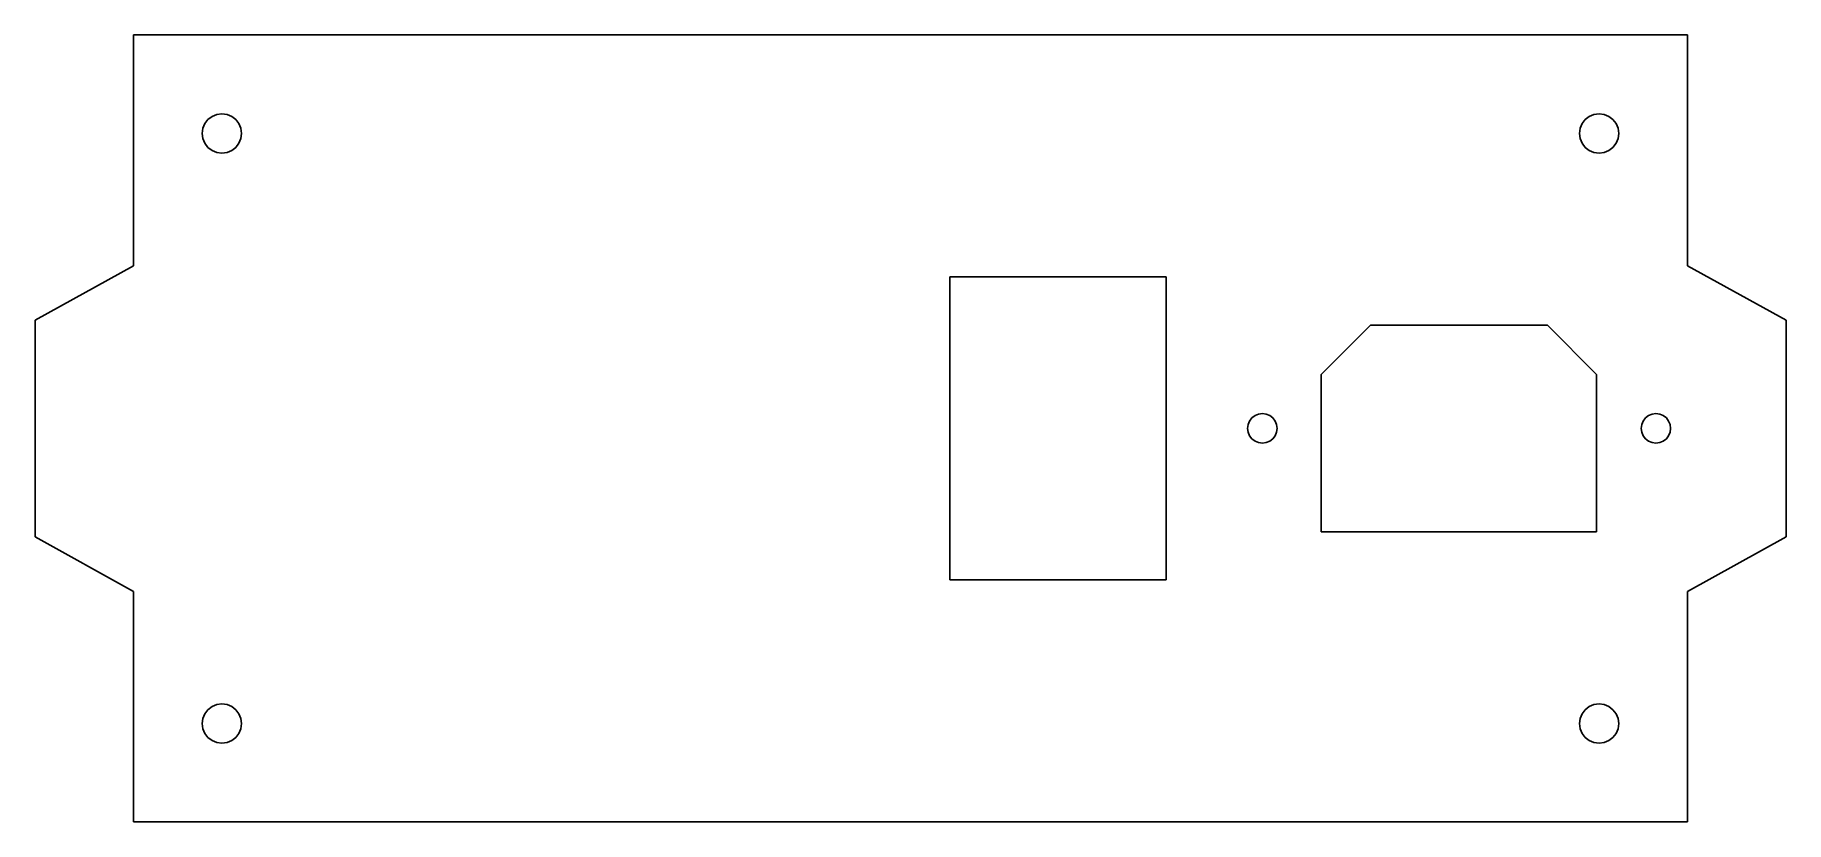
# Model space of a CAD drawing. Header units: metres. Extents: x -362 to -184, y -733 to -653.
import ezdxf

# ---------------------------------------------------------------- set-up
doc = ezdxf.new("R2010")
doc.units = ezdxf.units.M

msp = doc.modelspace()

# ---------------------------------------------------------------- linework, layer by layer
at = {"layer": 'GROUP0'}
for p, q in [((-352.43, -652.98, 0), (-194.43, -652.98, 0)), ((-352.43, -676.43, 0), (-352.43, -652.98, 0)), ((-194.43, -652.98, 0), (-194.43, -676.43, 0)), ((-345.36, -662.46, 0), (-345.16, -661.98, 0)), ((-345.16, -661.98, 0), (-344.85, -661.57, 0)), ((-344.85, -661.57, 0), (-344.43, -661.25, 0)), ((-344.43, -661.25, 0), (-343.95, -661.05, 0)), ((-343.95, -661.05, 0), (-343.43, -660.98, 0)), ((-343.43, -660.98, 0), (-342.91, -661.05, 0)), ((-342.91, -661.05, 0), (-342.43, -661.25, 0)), ((-342.43, -661.25, 0), (-342.02, -661.57, 0)), ((-342.02, -661.57, 0), (-341.7, -661.98, 0)), ((-341.7, -661.98, 0), (-341.5, -662.46, 0)), ((-205.36, -662.46, 0), (-205.16, -661.98, 0)), ((-205.16, -661.98, 0), (-204.85, -661.57, 0)), ((-204.85, -661.57, 0), (-204.43, -661.25, 0)), ((-204.43, -661.25, 0), (-203.95, -661.05, 0)), ((-203.95, -661.05, 0), (-203.43, -660.98, 0)), ((-203.43, -660.98, 0), (-202.91, -661.05, 0)), ((-202.91, -661.05, 0), (-202.43, -661.25, 0)), ((-202.43, -661.25, 0), (-202.02, -661.57, 0)), ((-202.02, -661.57, 0), (-201.7, -661.98, 0)), ((-201.7, -661.98, 0), (-201.5, -662.46, 0)), ((-345.43, -662.98, 0), (-345.36, -662.46, 0)), ((-345.36, -663.5, 0), (-345.43, -662.98, 0)), ((-345.16, -663.98, 0), (-345.36, -663.5, 0)), ((-341.5, -663.5, 0), (-341.7, -663.98, 0)), ((-341.5, -662.46, 0), (-341.43, -662.98, 0)), ((-341.43, -662.98, 0), (-341.5, -663.5, 0)), ((-205.43, -662.98, 0), (-205.36, -662.46, 0)), ((-205.36, -663.5, 0), (-205.43, -662.98, 0)), ((-205.16, -663.98, 0), (-205.36, -663.5, 0)), ((-201.5, -663.5, 0), (-201.7, -663.98, 0)), ((-201.5, -662.46, 0), (-201.43, -662.98, 0)), ((-201.43, -662.98, 0), (-201.5, -663.5, 0)), ((-344.85, -664.4, 0), (-345.16, -663.98, 0)), ((-344.43, -664.71, 0), (-344.85, -664.4, 0)), ((-343.95, -664.91, 0), (-344.43, -664.71, 0)), ((-343.43, -664.98, 0), (-343.95, -664.91, 0)), ((-342.91, -664.91, 0), (-343.43, -664.98, 0)), ((-342.43, -664.71, 0), (-342.91, -664.91, 0)), ((-342.02, -664.4, 0), (-342.43, -664.71, 0)), ((-341.7, -663.98, 0), (-342.02, -664.4, 0)), ((-204.85, -664.4, 0), (-205.16, -663.98, 0)), ((-204.43, -664.71, 0), (-204.85, -664.4, 0)), ((-203.95, -664.91, 0), (-204.43, -664.71, 0)), ((-203.43, -664.98, 0), (-203.95, -664.91, 0)), ((-202.91, -664.91, 0), (-203.43, -664.98, 0)), ((-202.43, -664.71, 0), (-202.91, -664.91, 0)), ((-202.02, -664.4, 0), (-202.43, -664.71, 0)), ((-201.7, -663.98, 0), (-202.02, -664.4, 0)), ((-352.43, -676.43, 0), (-362.43, -681.98, 0)), ((-269.43, -708.38, 0), (-269.43, -677.58, 0)), ((-269.43, -677.58, 0), (-247.43, -677.58, 0)), ((-247.43, -677.58, 0), (-247.43, -708.38, 0)), ((-194.43, -676.43, 0), (-184.43, -681.98, 0)), ((-362.43, -703.98, 0), (-362.43, -681.98, 0)), ((-226.68, -682.48, 0), (-231.68, -687.48, 0)), ((-208.68, -682.48), (-226.68, -682.48, 0)), ((-203.68, -687.48, 0), (-208.68, -682.48)), ((-184.43, -681.98, 0), (-184.43, -703.98, 0)), ((-231.68, -687.48, 0), (-231.68, -703.48, 0)), ((-203.68, -703.48, 0), (-203.68, -687.48, 0)), ((-239.11, -692.58, 0), (-238.96, -692.22, 0)), ((-238.96, -692.22, 0), (-238.73, -691.91, 0)), ((-238.73, -691.91, 0), (-238.41, -691.67, 0)), ((-238.41, -691.67, 0), (-238.05, -691.52, 0)), ((-238.05, -691.52, 0), (-237.66, -691.47, 0)), ((-237.66, -691.47, 0), (-237.28, -691.52, 0)), ((-237.28, -691.52, 0), (-236.91, -691.67, 0)), ((-236.91, -691.67, 0), (-236.6, -691.91, 0)), ((-236.6, -691.91, 0), (-236.37, -692.22, 0)), ((-236.37, -692.22, 0), (-236.22, -692.58, 0)), ((-199.1, -692.58, 0), (-198.95, -692.22, 0)), ((-198.95, -692.22, 0), (-198.72, -691.91, 0)), ((-198.72, -691.91, 0), (-198.41, -691.67, 0)), ((-198.41, -691.67, 0), (-198.04, -691.52, 0)), ((-198.04, -691.52, 0), (-197.66, -691.47, 0)), ((-197.66, -691.47, 0), (-197.27, -691.52, 0)), ((-197.27, -691.52, 0), (-196.91, -691.67, 0)), ((-196.91, -691.67, 0), (-196.59, -691.91, 0)), ((-196.59, -691.91, 0), (-196.36, -692.22, 0)), ((-196.36, -692.22, 0), (-196.21, -692.58, 0)), ((-239.16, -692.97, 0), (-239.11, -692.58, 0)), ((-239.11, -693.36, 0), (-239.16, -692.97, 0)), ((-238.96, -693.72, 0), (-239.11, -693.36, 0)), ((-238.73, -694.03, 0), (-238.96, -693.72, 0)), ((-238.41, -694.27, 0), (-238.73, -694.03, 0)), ((-236.6, -694.03, 0), (-236.91, -694.27, 0)), ((-236.37, -693.72, 0), (-236.6, -694.03, 0)), ((-236.22, -693.36, 0), (-236.37, -693.72, 0)), ((-236.22, -692.58, 0), (-236.16, -692.97, 0)), ((-236.16, -692.97, 0), (-236.22, -693.36, 0)), ((-199.16, -692.97, 0), (-199.1, -692.58, 0)), ((-199.1, -693.36, 0), (-199.16, -692.97, 0)), ((-198.95, -693.72, 0), (-199.1, -693.36, 0)), ((-198.72, -694.03, 0), (-198.95, -693.72, 0)), ((-198.41, -694.27, 0), (-198.72, -694.03, 0)), ((-196.59, -694.03, 0), (-196.91, -694.27, 0)), ((-196.36, -693.72, 0), (-196.59, -694.03, 0)), ((-196.21, -693.36, 0), (-196.36, -693.72, 0)), ((-196.21, -692.58, 0), (-196.16, -692.97, 0)), ((-196.16, -692.97, 0), (-196.21, -693.36, 0)), ((-238.05, -694.42, 0), (-238.41, -694.27, 0)), ((-237.66, -694.47, 0), (-238.05, -694.42, 0)), ((-237.28, -694.42, 0), (-237.66, -694.47, 0)), ((-236.91, -694.27, 0), (-237.28, -694.42, 0)), ((-198.04, -694.42, 0), (-198.41, -694.27, 0)), ((-197.66, -694.47, 0), (-198.04, -694.42, 0)), ((-197.27, -694.42, 0), (-197.66, -694.47, 0)), ((-196.91, -694.27, 0), (-197.27, -694.42, 0)), ((-352.43, -709.54, 0), (-362.43, -703.98, 0)), ((-231.68, -703.48, 0), (-203.68, -703.48, 0)), ((-194.43, -709.54, 0), (-184.43, -703.98, 0)), ((-247.43, -708.38, 0), (-269.43, -708.38, 0)), ((-352.43, -709.54, 0), (-352.43, -732.98, 0)), ((-194.43, -709.54, 0), (-194.43, -732.98, 0)), ((-345.43, -722.98, 0), (-345.36, -722.46, 0)), ((-345.36, -722.46, 0), (-345.16, -721.98, 0)), ((-345.16, -721.98, 0), (-344.85, -721.57, 0)), ((-344.85, -721.57, 0), (-344.43, -721.25, 0)), ((-344.43, -721.25, 0), (-343.95, -721.05, 0)), ((-343.95, -721.05, 0), (-343.43, -720.98, 0)), ((-343.43, -720.98, 0), (-342.91, -721.05, 0)), ((-342.91, -721.05, 0), (-342.43, -721.25, 0)), ((-342.43, -721.25, 0), (-342.02, -721.57, 0)), ((-342.02, -721.57, 0), (-341.7, -721.98, 0)), ((-341.7, -721.98, 0), (-341.5, -722.46, 0)), ((-341.5, -722.46, 0), (-341.43, -722.98, 0)), ((-205.43, -722.98, 0), (-205.36, -722.46, 0)), ((-205.36, -722.46, 0), (-205.16, -721.98, 0)), ((-205.16, -721.98, 0), (-204.85, -721.57, 0)), ((-204.85, -721.57, 0), (-204.43, -721.25, 0)), ((-204.43, -721.25, 0), (-203.95, -721.05, 0)), ((-203.95, -721.05, 0), (-203.43, -720.98, 0)), ((-203.43, -720.98, 0), (-202.91, -721.05, 0)), ((-202.91, -721.05, 0), (-202.43, -721.25, 0)), ((-202.43, -721.25, 0), (-202.02, -721.57, 0)), ((-202.02, -721.57, 0), (-201.7, -721.98, 0)), ((-201.7, -721.98, 0), (-201.5, -722.46, 0)), ((-201.5, -722.46, 0), (-201.43, -722.98, 0)), ((-345.36, -723.5, 0), (-345.43, -722.98, 0)), ((-345.16, -723.98, 0), (-345.36, -723.5, 0)), ((-344.85, -724.4, 0), (-345.16, -723.98, 0)), ((-344.43, -724.71, 0), (-344.85, -724.4, 0)), ((-342.02, -724.4, 0), (-342.43, -724.71, 0)), ((-341.7, -723.98, 0), (-342.02, -724.4, 0)), ((-341.5, -723.5, 0), (-341.7, -723.98, 0)), ((-341.43, -722.98, 0), (-341.5, -723.5, 0)), ((-205.36, -723.5, 0), (-205.43, -722.98, 0)), ((-205.16, -723.98, 0), (-205.36, -723.5, 0)), ((-204.85, -724.4, 0), (-205.16, -723.98, 0)), ((-204.43, -724.71, 0), (-204.85, -724.4, 0)), ((-202.02, -724.4, 0), (-202.43, -724.71, 0)), ((-201.7, -723.98, 0), (-202.02, -724.4, 0)), ((-201.5, -723.5, 0), (-201.7, -723.98, 0)), ((-201.43, -722.98, 0), (-201.5, -723.5, 0)), ((-343.95, -724.91, 0), (-344.43, -724.71, 0)), ((-343.43, -724.98, 0), (-343.95, -724.91, 0)), ((-342.91, -724.91, 0), (-343.43, -724.98, 0)), ((-342.43, -724.71, 0), (-342.91, -724.91, 0)), ((-203.95, -724.91, 0), (-204.43, -724.71, 0)), ((-203.43, -724.98, 0), (-203.95, -724.91, 0)), ((-202.91, -724.91, 0), (-203.43, -724.98, 0)), ((-202.43, -724.71, 0), (-202.91, -724.91, 0)), ((-194.43, -732.98, 0), (-352.43, -732.98, 0))]:
    msp.add_line(p, q, dxfattribs=at)

doc.saveas('drawing.dxf')
